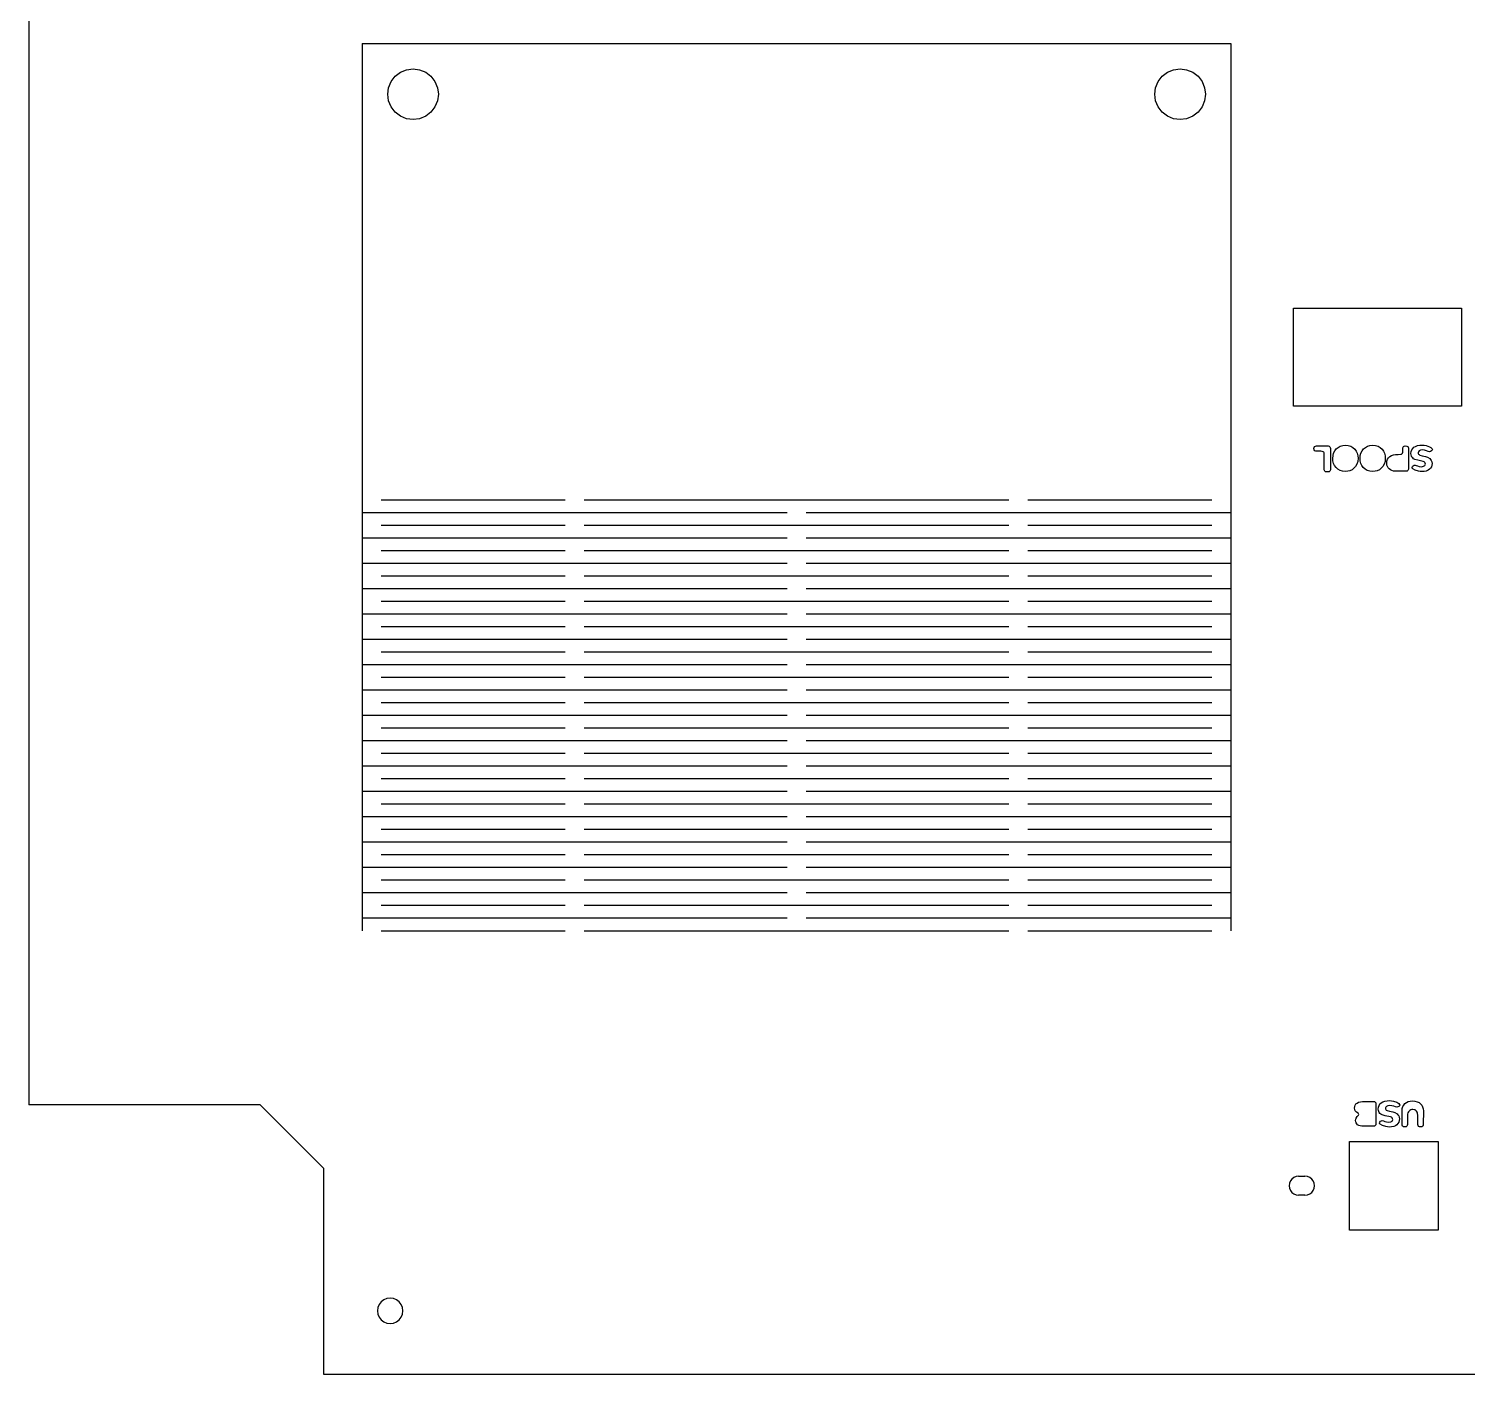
# Model space of a CAD drawing. Header units: metres. Extents: x 141 to 495, y 1135 to 1457.
# Drawn here: x 141.1 to 368, y 1134.6 to 1346.9 of the extents above; entities that cross this region are included whole.
import ezdxf

# ---------------------------------------------------------------- set-up
doc = ezdxf.new("R2010")
doc.units = ezdxf.units.M

msp = doc.modelspace()

# ---------------------------------------------------------------- linework, layer by layer
at = {"layer": 'COMPONENT2'}
for p, q in [((354.72, 1177.56, 0), (355.03, 1177.66, 0)), ((355.03, 1177.66, 0), (355.38, 1177.73, 0)), ((355.38, 1177.73, 0), (355.78, 1177.75, 0)), ((355.78, 1177.75, 0), (356.1, 1177.73, 0)), ((356.1, 1177.73, 0), (356.4, 1177.67, 0)), ((356.4, 1177.67, 0), (356.91, 1177.49, 0)), ((358.71, 1177.58, 0), (359.02, 1177.66, 0)), ((359.02, 1177.66, 0), (359.37, 1177.69, 0)), ((359.37, 1177.69, 0), (359.77, 1177.66, 0)), ((359.77, 1177.66, 0), (360.12, 1177.57, 0)), ((350.26, 1176.55, 0), (350.29, 1176.81, 0)), ((350.29, 1176.32, 0), (350.26, 1176.55, 0)), ((350.29, 1176.81, 0), (350.36, 1177.03, 0)), ((350.36, 1176.14, 0), (350.29, 1176.32, 0)), ((350.36, 1177.03, 0), (350.47, 1177.21, 0)), ((350.58, 1175.91, 0), (350.36, 1176.14, 0)), ((350.47, 1177.21, 0), (350.65, 1177.35, 0)), ((350.8, 1175.75, 0), (350.58, 1175.91, 0)), ((350.65, 1177.35, 0), (350.88, 1177.47, 0)), ((350.87, 1175.66, 0), (350.8, 1175.75, 0)), ((350.82, 1175.37, 0), (350.88, 1175.45, 0)), ((350.9, 1175.55, 0), (350.87, 1175.66, 0)), ((350.88, 1177.47, 0), (351.17, 1177.55, 0)), ((350.88, 1175.45, 0), (350.9, 1175.55, 0)), ((351.17, 1177.55, 0), (351.52, 1177.59, 0)), ((351.52, 1177.59, 0), (351.93, 1177.61, 0)), ((351.93, 1177.61, 0), (353.25, 1177.61, 0)), ((353.25, 1177.61, 0), (353.41, 1177.59, 0)), ((353.41, 1177.59, 0), (353.52, 1177.52, 0)), ((353.52, 1177.52, 0), (353.58, 1177.4, 0)), ((353.58, 1177.4, 0), (353.59, 1177.22, 0)), ((353.59, 1177.22, 0), (353.59, 1174.04, 0)), ((354, 1176.41, 0), (354.03, 1176.72, 0)), ((354.02, 1176.2, 0), (354, 1176.41, 0)), ((354.07, 1176.02, 0), (354.02, 1176.2, 0)), ((354.03, 1176.72, 0), (354.12, 1176.99, 0)), ((354.15, 1175.86, 0), (354.07, 1176.02, 0)), ((354.12, 1176.99, 0), (354.26, 1177.22, 0)), ((354.26, 1175.72, 0), (354.15, 1175.86, 0)), ((354.26, 1177.22, 0), (354.47, 1177.41, 0)), ((354.41, 1175.61, 0), (354.26, 1175.72, 0)), ((354.6, 1175.51, 0), (354.41, 1175.61, 0)), ((354.47, 1177.41, 0), (354.72, 1177.56, 0)), ((355.07, 1175.36, 0), (354.6, 1175.51, 0)), ((355.16, 1176.7, 0), (355.11, 1176.59, 0)), ((355.11, 1176.59, 0), (355.13, 1176.43, 0)), ((355.13, 1176.43, 0), (355.18, 1176.32, 0)), ((355.3, 1176.83, 0), (355.16, 1176.7, 0)), ((355.18, 1176.32, 0), (355.26, 1176.24, 0)), ((355.26, 1176.24, 0), (355.39, 1176.18, 0)), ((355.5, 1176.94, 0), (355.3, 1176.83, 0)), ((355.39, 1176.18, 0), (355.76, 1176.08, 0)), ((355.77, 1176.98, 0), (355.5, 1176.94, 0)), ((355.76, 1176.08, 0), (356.31, 1175.96, 0)), ((356.13, 1176.94, 0), (355.77, 1176.98, 0)), ((356.43, 1176.84, 0), (356.13, 1176.94, 0)), ((356.31, 1175.96, 0), (356.62, 1175.85, 0)), ((356.69, 1176.75, 0), (356.43, 1176.84, 0)), ((356.62, 1175.85, 0), (356.95, 1175.64, 0)), ((356.91, 1176.71, 0), (356.69, 1176.75, 0)), ((356.91, 1177.49, 0), (357.1, 1177.38, 0)), ((357.06, 1176.74, 0), (356.91, 1176.71, 0)), ((356.95, 1175.64, 0), (357.09, 1175.49, 0)), ((357.21, 1176.82, 0), (357.06, 1176.74, 0)), ((357.09, 1175.49, 0), (357.21, 1175.32, 0)), ((357.1, 1177.38, 0), (357.25, 1177.27, 0)), ((357.33, 1176.93, 0), (357.21, 1176.82, 0)), ((357.25, 1177.27, 0), (357.35, 1177.15, 0)), ((357.38, 1177.06, 0), (357.33, 1176.93, 0)), ((357.35, 1177.15, 0), (357.38, 1177.06, 0)), ((357.74, 1176.16, 0), (357.77, 1176.49, 0)), ((357.74, 1174.06, 0), (357.74, 1176.16, 0)), ((357.77, 1176.49, 0), (357.86, 1176.79, 0)), ((357.86, 1176.79, 0), (358, 1177.04, 0)), ((358, 1177.04, 0), (358.19, 1177.27, 0)), ((358.19, 1177.27, 0), (358.43, 1177.45, 0)), ((358.43, 1177.45, 0), (358.71, 1177.58, 0)), ((358.6, 1175.39, 0), (358.59, 1173.97, 0)), ((358.62, 1175.61, 0), (358.6, 1175.39, 0)), ((358.66, 1175.8, 0), (358.62, 1175.61, 0)), ((358.74, 1175.96, 0), (358.66, 1175.8, 0)), ((358.84, 1176.09, 0), (358.74, 1175.96, 0)), ((358.96, 1176.2, 0), (358.84, 1176.09, 0)), ((359.11, 1176.27, 0), (358.96, 1176.2, 0)), ((359.26, 1176.32, 0), (359.11, 1176.27, 0)), ((359.44, 1176.33, 0), (359.26, 1176.32, 0)), ((359.63, 1176.31, 0), (359.44, 1176.33, 0)), ((359.79, 1176.26, 0), (359.63, 1176.31, 0)), ((359.93, 1176.17, 0), (359.79, 1176.26, 0)), ((360.04, 1176.06, 0), (359.93, 1176.17, 0)), ((360.13, 1175.92, 0), (360.04, 1176.06, 0)), ((360.12, 1177.57, 0), (360.42, 1177.43, 0)), ((360.2, 1175.76, 0), (360.13, 1175.92, 0)), ((360.25, 1175.39, 0), (360.2, 1175.76, 0)), ((360.23, 1173.97, 0), (360.25, 1175.39, 0)), ((360.42, 1177.43, 0), (360.66, 1177.25, 0)), ((360.66, 1177.25, 0), (360.86, 1177.03, 0)), ((360.86, 1177.03, 0), (360.99, 1176.77, 0)), ((360.99, 1176.77, 0), (361.07, 1176.47, 0)), ((361.07, 1176.47, 0), (361.1, 1176.14, 0)), ((361.1, 1176.14, 0), (361.09, 1173.97, 0)), ((350.42, 1174.62, 0), (350.44, 1174.83, 0)), ((350.44, 1174.4, 0), (350.42, 1174.62, 0)), ((350.44, 1174.83, 0), (350.49, 1174.99, 0)), ((350.5, 1174.22, 0), (350.44, 1174.4, 0)), ((350.49, 1174.99, 0), (350.66, 1175.22, 0)), ((350.6, 1174.06, 0), (350.5, 1174.22, 0)), ((350.74, 1173.93, 0), (350.6, 1174.06, 0)), ((350.66, 1175.22, 0), (350.82, 1175.37, 0)), ((350.92, 1173.83, 0), (350.74, 1173.93, 0)), ((351.14, 1173.76, 0), (350.92, 1173.83, 0)), ((351.39, 1173.72, 0), (351.14, 1173.76, 0)), ((351.68, 1173.7, 0), (351.39, 1173.72, 0)), ((353.28, 1173.7, 0), (351.68, 1173.7, 0)), ((353.42, 1173.73, 0), (353.28, 1173.7, 0)), ((353.52, 1173.79, 0), (353.42, 1173.73, 0)), ((353.58, 1173.9, 0), (353.52, 1173.79, 0)), ((353.59, 1174.04, 0), (353.58, 1173.9, 0)), ((354.18, 1174.23, 0), (354.22, 1174.36, 0)), ((354.21, 1174.13, 0), (354.18, 1174.23, 0)), ((354.31, 1174.01, 0), (354.21, 1174.13, 0)), ((354.22, 1174.36, 0), (354.34, 1174.48, 0)), ((354.66, 1173.8, 0), (354.31, 1174.01, 0)), ((354.34, 1174.48, 0), (354.48, 1174.56, 0)), ((354.48, 1174.56, 0), (354.63, 1174.59, 0)), ((354.63, 1174.59, 0), (354.84, 1174.56, 0)), ((355.16, 1173.63, 0), (354.66, 1173.8, 0)), ((354.84, 1174.56, 0), (355.05, 1174.47, 0)), ((355.05, 1174.47, 0), (355.31, 1174.38, 0)), ((355.92, 1175.18, 0), (355.07, 1175.36, 0)), ((355.44, 1173.58, 0), (355.16, 1173.63, 0)), ((355.31, 1174.38, 0), (355.67, 1174.34, 0)), ((355.74, 1173.56, 0), (355.44, 1173.58, 0)), ((355.67, 1174.34, 0), (355.98, 1174.4, 0)), ((356.1, 1173.59, 0), (355.74, 1173.56, 0)), ((356.07, 1175.12, 0), (355.92, 1175.18, 0)), ((355.98, 1174.4, 0), (356.19, 1174.52, 0)), ((356.18, 1175.02, 0), (356.07, 1175.12, 0)), ((356.42, 1173.66, 0), (356.1, 1173.59, 0)), ((356.26, 1174.89, 0), (356.18, 1175.02, 0)), ((356.19, 1174.52, 0), (356.26, 1174.62, 0)), ((356.28, 1174.74, 0), (356.26, 1174.89, 0)), ((356.26, 1174.62, 0), (356.28, 1174.74, 0)), ((356.69, 1173.78, 0), (356.42, 1173.66, 0)), ((356.92, 1173.93, 0), (356.69, 1173.78, 0)), ((357.09, 1174.12, 0), (356.92, 1173.93, 0)), ((357.22, 1174.35, 0), (357.09, 1174.12, 0)), ((357.21, 1175.32, 0), (357.29, 1175.12, 0)), ((357.29, 1174.6, 0), (357.22, 1174.35, 0)), ((357.29, 1175.12, 0), (357.32, 1174.88, 0)), ((357.32, 1174.88, 0), (357.29, 1174.6, 0)), ((357.76, 1173.84, 0), (357.74, 1174.06, 0)), ((357.83, 1173.7, 0), (357.76, 1173.84, 0)), ((357.96, 1173.62, 0), (357.83, 1173.7, 0)), ((358.16, 1173.59, 0), (357.96, 1173.62, 0)), ((358.37, 1173.62, 0), (358.16, 1173.59, 0)), ((358.51, 1173.69, 0), (358.37, 1173.62, 0)), ((358.57, 1173.8, 0), (358.51, 1173.69, 0)), ((358.59, 1173.97, 0), (358.57, 1173.8, 0)), ((360.26, 1173.79, 0), (360.23, 1173.97, 0)), ((360.34, 1173.67, 0), (360.26, 1173.79, 0)), ((360.48, 1173.61, 0), (360.34, 1173.67, 0)), ((360.68, 1173.59, 0), (360.48, 1173.61, 0)), ((360.87, 1173.62, 0), (360.68, 1173.59, 0)), ((361, 1173.69, 0), (360.87, 1173.62, 0)), ((361.07, 1173.8, 0), (361, 1173.69, 0)), ((361.09, 1173.97, 0), (361.07, 1173.8, 0))]:
    msp.add_line(p, q, dxfattribs=at)
at = {"layer": 'COMPONENT6'}
for p, q in [((343.84, 1280.65, 0), (343.87, 1280.82, 0)), ((343.87, 1280.43, 0), (343.84, 1280.65, 0)), ((343.87, 1280.82, 0), (343.95, 1280.95, 0)), ((343.97, 1280.31, 0), (343.87, 1280.43, 0)), ((343.95, 1280.95, 0), (344.07, 1281.02, 0)), ((344.12, 1280.25, 0), (343.97, 1280.31, 0)), ((344.07, 1281.02, 0), (344.25, 1281.05, 0)), ((344.34, 1280.24, 0), (344.12, 1280.25, 0)), ((344.25, 1281.05, 0), (346.09, 1281.05, 0)), ((344.94, 1280.22, 0), (344.34, 1280.24, 0)), ((345.14, 1280.2, 0), (344.94, 1280.22, 0)), ((345.29, 1280.15, 0), (345.14, 1280.2, 0)), ((345.38, 1280.08, 0), (345.29, 1280.15, 0)), ((345.44, 1279.98, 0), (345.38, 1280.08, 0)), ((345.47, 1279.67, 0), (345.44, 1279.98, 0)), ((346.09, 1281.05, 0), (346.25, 1281.02, 0)), ((346.25, 1281.02, 0), (346.36, 1280.94, 0)), ((346.36, 1280.94, 0), (346.42, 1280.81, 0)), ((346.42, 1280.81, 0), (346.45, 1280.63, 0)), ((346.45, 1280.63, 0), (346.45, 1277.3, 0)), ((346.85, 1279.53, 0), (346.95, 1279.93, 0)), ((346.95, 1279.93, 0), (347.13, 1280.28, 0)), ((347.13, 1280.28, 0), (347.36, 1280.58, 0)), ((347.36, 1280.58, 0), (347.65, 1280.83, 0)), ((347.65, 1280.83, 0), (347.99, 1281.01, 0)), ((347.99, 1281.01, 0), (348.38, 1281.13, 0)), ((348.38, 1281.13, 0), (348.8, 1281.17, 0)), ((348.8, 1281.17, 0), (349.26, 1281.13, 0)), ((349.26, 1281.13, 0), (349.66, 1281, 0)), ((349.66, 1281, 0), (350, 1280.8, 0)), ((350, 1280.8, 0), (350.28, 1280.55, 0)), ((350.28, 1280.55, 0), (350.51, 1280.24, 0)), ((350.51, 1280.24, 0), (350.67, 1279.89, 0)), ((350.67, 1279.89, 0), (350.76, 1279.51, 0)), ((351.15, 1279.53, 0), (351.26, 1279.93, 0)), ((351.26, 1279.93, 0), (351.43, 1280.28, 0)), ((351.43, 1280.28, 0), (351.66, 1280.58, 0)), ((351.66, 1280.58, 0), (351.95, 1280.83, 0)), ((351.95, 1280.83, 0), (352.29, 1281.01, 0)), ((352.29, 1281.01, 0), (352.68, 1281.13, 0)), ((352.68, 1281.13, 0), (353.11, 1281.17, 0)), ((353.11, 1281.17, 0), (353.56, 1281.13, 0)), ((353.56, 1281.13, 0), (353.96, 1281, 0)), ((353.96, 1281, 0), (354.3, 1280.8, 0)), ((354.3, 1280.8, 0), (354.59, 1280.55, 0)), ((354.59, 1280.55, 0), (354.81, 1280.24, 0)), ((354.81, 1280.24, 0), (354.97, 1279.89, 0)), ((354.97, 1279.89, 0), (355.07, 1279.51, 0)), ((357.55, 1279.74, 0), (357.68, 1279.78, 0)), ((357.68, 1279.78, 0), (357.78, 1279.85, 0)), ((357.78, 1279.85, 0), (357.83, 1279.94, 0)), ((357.83, 1279.94, 0), (357.86, 1280.05, 0)), ((357.86, 1280.05, 0), (357.88, 1280.37, 0)), ((357.88, 1280.75, 0), (357.9, 1280.85, 0)), ((357.88, 1280.37, 0), (357.88, 1280.75, 0)), ((357.9, 1280.85, 0), (357.96, 1280.95, 0)), ((357.96, 1280.95, 0), (358.06, 1281.03, 0)), ((358.06, 1281.03, 0), (358.23, 1281.06, 0)), ((358.23, 1281.06, 0), (358.48, 1281.04, 0)), ((358.48, 1281.04, 0), (358.64, 1280.98, 0)), ((358.64, 1280.98, 0), (358.72, 1280.87, 0)), ((358.72, 1280.87, 0), (358.75, 1280.71, 0)), ((358.75, 1280.71, 0), (358.75, 1277.4, 0)), ((359.15, 1279.85, 0), (359.18, 1280.16, 0)), ((359.17, 1279.64, 0), (359.15, 1279.85, 0)), ((359.18, 1280.16, 0), (359.27, 1280.43, 0)), ((359.27, 1280.43, 0), (359.42, 1280.66, 0)), ((359.42, 1280.66, 0), (359.62, 1280.85, 0)), ((359.62, 1280.85, 0), (359.88, 1280.99, 0)), ((359.88, 1280.99, 0), (360.18, 1281.1, 0)), ((360.18, 1281.1, 0), (360.53, 1281.16, 0)), ((360.31, 1280.14, 0), (360.27, 1280.02, 0)), ((360.27, 1280.02, 0), (360.28, 1279.87, 0)), ((360.28, 1279.87, 0), (360.33, 1279.76, 0)), ((360.45, 1280.27, 0), (360.31, 1280.14, 0)), ((360.66, 1280.37, 0), (360.45, 1280.27, 0)), ((360.53, 1281.16, 0), (360.94, 1281.19, 0)), ((360.92, 1280.42, 0), (360.66, 1280.37, 0)), ((361.28, 1280.37, 0), (360.92, 1280.42, 0)), ((360.94, 1281.19, 0), (361.25, 1281.17, 0)), ((361.25, 1281.17, 0), (361.55, 1281.11, 0)), ((361.59, 1280.28, 0), (361.28, 1280.37, 0)), ((361.55, 1281.11, 0), (362.06, 1280.93, 0)), ((361.84, 1280.19, 0), (361.59, 1280.28, 0)), ((362.06, 1280.14, 0), (361.84, 1280.19, 0)), ((362.06, 1280.93, 0), (362.26, 1280.82, 0)), ((362.21, 1280.17, 0), (362.06, 1280.14, 0)), ((362.37, 1280.26, 0), (362.21, 1280.17, 0)), ((362.26, 1280.82, 0), (362.4, 1280.7, 0)), ((362.48, 1280.37, 0), (362.37, 1280.26, 0)), ((362.4, 1280.7, 0), (362.5, 1280.59, 0)), ((362.53, 1280.49, 0), (362.48, 1280.37, 0)), ((362.5, 1280.59, 0), (362.53, 1280.49, 0)), ((345.47, 1277.3, 0), (345.47, 1279.67, 0)), ((346.81, 1279.09, 0), (346.85, 1279.53, 0)), ((346.84, 1278.7, 0), (346.81, 1279.09, 0)), ((346.94, 1278.31, 0), (346.84, 1278.7, 0)), ((347.1, 1277.96, 0), (346.94, 1278.31, 0)), ((347.33, 1277.65, 0), (347.1, 1277.96, 0)), ((347.61, 1277.39, 0), (347.33, 1277.65, 0)), ((350.16, 1277.53, 0), (349.86, 1277.3, 0)), ((350.42, 1277.82, 0), (350.16, 1277.53, 0)), ((350.62, 1278.18, 0), (350.42, 1277.82, 0)), ((350.75, 1278.61, 0), (350.62, 1278.18, 0)), ((350.8, 1279.12, 0), (350.75, 1278.61, 0)), ((350.76, 1279.51, 0), (350.8, 1279.12, 0)), ((351.11, 1279.09, 0), (351.15, 1279.53, 0)), ((351.15, 1278.7, 0), (351.11, 1279.09, 0)), ((351.25, 1278.31, 0), (351.15, 1278.7, 0)), ((351.41, 1277.96, 0), (351.25, 1278.31, 0)), ((351.63, 1277.65, 0), (351.41, 1277.96, 0)), ((351.92, 1277.39, 0), (351.63, 1277.65, 0)), ((354.47, 1277.53, 0), (354.17, 1277.3, 0)), ((354.72, 1277.82, 0), (354.47, 1277.53, 0)), ((354.92, 1278.18, 0), (354.72, 1277.82, 0)), ((355.06, 1278.61, 0), (354.92, 1278.18, 0)), ((355.1, 1279.12, 0), (355.06, 1278.61, 0)), ((355.07, 1279.51, 0), (355.1, 1279.12, 0)), ((355.33, 1278.29, 0), (355.36, 1278.66, 0)), ((355.36, 1278.03, 0), (355.33, 1278.29, 0)), ((355.36, 1278.66, 0), (355.46, 1278.96, 0)), ((355.43, 1277.8, 0), (355.36, 1278.03, 0)), ((355.55, 1277.59, 0), (355.43, 1277.8, 0)), ((355.46, 1278.96, 0), (355.61, 1279.2, 0)), ((355.7, 1277.42, 0), (355.55, 1277.59, 0)), ((355.61, 1279.2, 0), (355.81, 1279.39, 0)), ((355.81, 1279.39, 0), (356.07, 1279.54, 0)), ((356.07, 1279.54, 0), (356.38, 1279.64, 0)), ((356.38, 1279.64, 0), (356.73, 1279.69, 0)), ((356.73, 1279.69, 0), (357.13, 1279.71, 0)), ((357.13, 1279.71, 0), (357.55, 1279.74, 0)), ((359.22, 1279.46, 0), (359.17, 1279.64, 0)), ((359.3, 1279.3, 0), (359.22, 1279.46, 0)), ((359.42, 1279.16, 0), (359.3, 1279.3, 0)), ((359.33, 1277.67, 0), (359.37, 1277.8, 0)), ((359.36, 1277.56, 0), (359.33, 1277.67, 0)), ((359.46, 1277.45, 0), (359.36, 1277.56, 0)), ((359.37, 1277.8, 0), (359.49, 1277.91, 0)), ((359.57, 1279.04, 0), (359.42, 1279.16, 0)), ((359.49, 1277.91, 0), (359.64, 1278, 0)), ((359.75, 1278.94, 0), (359.57, 1279.04, 0)), ((359.64, 1278, 0), (359.79, 1278.03, 0)), ((360.22, 1278.79, 0), (359.75, 1278.94, 0)), ((359.79, 1278.03, 0), (359.99, 1277.99, 0)), ((359.99, 1277.99, 0), (360.2, 1277.9, 0)), ((360.2, 1277.9, 0), (360.46, 1277.82, 0)), ((361.08, 1278.62, 0), (360.22, 1278.79, 0)), ((360.33, 1279.76, 0), (360.42, 1279.68, 0)), ((360.42, 1279.68, 0), (360.54, 1279.61, 0)), ((360.46, 1277.82, 0), (360.82, 1277.78, 0)), ((360.54, 1279.61, 0), (360.91, 1279.52, 0)), ((360.82, 1277.78, 0), (361.13, 1277.84, 0)), ((360.91, 1279.52, 0), (361.46, 1279.4, 0)), ((361.22, 1278.56, 0), (361.08, 1278.62, 0)), ((361.13, 1277.84, 0), (361.34, 1277.96, 0)), ((361.33, 1278.46, 0), (361.22, 1278.56, 0)), ((361.41, 1278.32, 0), (361.33, 1278.46, 0)), ((361.34, 1277.96, 0), (361.41, 1278.05, 0)), ((361.43, 1278.18, 0), (361.41, 1278.32, 0)), ((361.41, 1278.05, 0), (361.43, 1278.18, 0)), ((361.46, 1279.4, 0), (361.77, 1279.28, 0)), ((361.77, 1279.28, 0), (362.1, 1279.07, 0)), ((362.24, 1277.56, 0), (362.07, 1277.37, 0)), ((362.1, 1279.07, 0), (362.24, 1278.93, 0)), ((362.24, 1278.93, 0), (362.36, 1278.76, 0)), ((362.37, 1277.78, 0), (362.24, 1277.56, 0)), ((362.36, 1278.76, 0), (362.45, 1278.55, 0)), ((362.45, 1278.04, 0), (362.37, 1277.78, 0)), ((362.45, 1278.55, 0), (362.47, 1278.31, 0)), ((362.47, 1278.31, 0), (362.45, 1278.04, 0)), ((345.5, 1277.16, 0), (345.47, 1277.3, 0)), ((345.57, 1277.05, 0), (345.5, 1277.16, 0)), ((345.68, 1276.98, 0), (345.57, 1277.05, 0)), ((345.83, 1276.95, 0), (345.68, 1276.98, 0)), ((346.12, 1276.95, 0), (345.83, 1276.95, 0)), ((346.25, 1276.98, 0), (346.12, 1276.95, 0)), ((346.35, 1277.06, 0), (346.25, 1276.98, 0)), ((346.42, 1277.17, 0), (346.35, 1277.06, 0)), ((346.45, 1277.3, 0), (346.42, 1277.17, 0)), ((347.96, 1277.19, 0), (347.61, 1277.39, 0)), ((348.36, 1277.06, 0), (347.96, 1277.19, 0)), ((348.83, 1277.02, 0), (348.36, 1277.06, 0)), ((349.18, 1277.05, 0), (348.83, 1277.02, 0)), ((349.53, 1277.14, 0), (349.18, 1277.05, 0)), ((349.86, 1277.3, 0), (349.53, 1277.14, 0)), ((352.26, 1277.19, 0), (351.92, 1277.39, 0)), ((352.67, 1277.06, 0), (352.26, 1277.19, 0)), ((353.13, 1277.02, 0), (352.67, 1277.06, 0)), ((353.48, 1277.05, 0), (353.13, 1277.02, 0)), ((353.83, 1277.14, 0), (353.48, 1277.05, 0)), ((354.17, 1277.3, 0), (353.83, 1277.14, 0)), ((355.9, 1277.28, 0), (355.7, 1277.42, 0)), ((356.13, 1277.17, 0), (355.9, 1277.28, 0)), ((356.39, 1277.1, 0), (356.13, 1277.17, 0)), ((356.68, 1277.08, 0), (356.39, 1277.1, 0)), ((358.45, 1277.08, 0), (356.68, 1277.08, 0)), ((358.57, 1277.1, 0), (358.45, 1277.08, 0)), ((358.67, 1277.16, 0), (358.57, 1277.1, 0)), ((358.73, 1277.26, 0), (358.67, 1277.16, 0)), ((358.75, 1277.4, 0), (358.73, 1277.26, 0)), ((359.81, 1277.23, 0), (359.46, 1277.45, 0)), ((360.31, 1277.07, 0), (359.81, 1277.23, 0)), ((360.59, 1277.02, 0), (360.31, 1277.07, 0)), ((360.89, 1277, 0), (360.59, 1277.02, 0)), ((361.25, 1277.02, 0), (360.89, 1277, 0)), ((361.57, 1277.1, 0), (361.25, 1277.02, 0)), ((361.84, 1277.21, 0), (361.57, 1277.1, 0)), ((362.07, 1277.37, 0), (361.84, 1277.21, 0))]:
    msp.add_line(p, q, dxfattribs=at)
at = {"layer": 'GROUP0'}
for p, q in [((141.13, 1415.56, 0), (141.12, 1177.06, 0)), ((198.26, 1338.56, 0), (198.9, 1339.39, 0)), ((198.9, 1339.39, 0), (199.73, 1340.02, 0)), ((199.73, 1340.02, 0), (200.69, 1340.42, 0)), ((200.69, 1340.42, 0), (201.73, 1340.56, 0)), ((201.73, 1340.56, 0), (202.76, 1340.42, 0)), ((202.76, 1340.42, 0), (203.73, 1340.02, 0)), ((203.73, 1340.02, 0), (204.56, 1339.39, 0)), ((204.56, 1339.39, 0), (205.19, 1338.56, 0)), ((319.26, 1338.56, 0), (319.9, 1339.39, 0)), ((319.9, 1339.39, 0), (320.73, 1340.02, 0)), ((320.73, 1340.02, 0), (321.69, 1340.42, 0)), ((321.69, 1340.42, 0), (322.73, 1340.56, 0)), ((322.73, 1340.56, 0), (323.76, 1340.42, 0)), ((323.76, 1340.42, 0), (324.73, 1340.02, 0)), ((324.73, 1340.02, 0), (325.56, 1339.39, 0)), ((325.56, 1339.39, 0), (326.19, 1338.56, 0)), ((197.73, 1336.56, 0), (197.86, 1337.59, 0)), ((197.86, 1335.52, 0), (197.73, 1336.56, 0)), ((197.86, 1337.59, 0), (198.26, 1338.56, 0)), ((205.19, 1338.56, 0), (205.59, 1337.59, 0)), ((205.59, 1337.59, 0), (205.73, 1336.56, 0)), ((205.73, 1336.56, 0), (205.59, 1335.52, 0)), ((318.73, 1336.56, 0), (318.86, 1337.59, 0)), ((318.86, 1335.52, 0), (318.73, 1336.56, 0)), ((318.86, 1337.59, 0), (319.26, 1338.56, 0)), ((326.19, 1338.56, 0), (326.59, 1337.59, 0)), ((326.59, 1337.59, 0), (326.73, 1336.56, 0)), ((326.73, 1336.56, 0), (326.59, 1335.52, 0)), ((198.26, 1334.56, 0), (197.86, 1335.52, 0)), ((198.9, 1333.73, 0), (198.26, 1334.56, 0)), ((205.19, 1334.56, 0), (204.56, 1333.73, 0)), ((205.59, 1335.52, 0), (205.19, 1334.56, 0)), ((319.26, 1334.56, 0), (318.86, 1335.52, 0)), ((319.9, 1333.73, 0), (319.26, 1334.56, 0)), ((326.19, 1334.56, 0), (325.56, 1333.73, 0)), ((326.59, 1335.52, 0), (326.19, 1334.56, 0)), ((199.73, 1333.1, 0), (198.9, 1333.73, 0)), ((200.69, 1332.7, 0), (199.73, 1333.1, 0)), ((201.73, 1332.56, 0), (200.69, 1332.7, 0)), ((202.76, 1332.7, 0), (201.73, 1332.56, 0)), ((203.73, 1333.1, 0), (202.76, 1332.7, 0)), ((204.56, 1333.73, 0), (203.73, 1333.1, 0)), ((320.73, 1333.1, 0), (319.9, 1333.73, 0)), ((321.69, 1332.7, 0), (320.73, 1333.1, 0)), ((322.73, 1332.56, 0), (321.69, 1332.7, 0)), ((323.76, 1332.7, 0), (322.73, 1332.56, 0)), ((324.73, 1333.1, 0), (323.76, 1332.7, 0)), ((325.56, 1333.73, 0), (324.73, 1333.1, 0)), ((340.62, 1302.81, 0), (367.12, 1302.81, 0)), ((340.62, 1287.31, 0), (340.62, 1302.81, 0)), ((367.12, 1302.81, 0), (367.12, 1287.31, 0)), ((367.12, 1287.31, 0), (340.62, 1287.31, 0)), ((177.63, 1177.06, 0), (141.12, 1177.06, 0)), ((177.63, 1177.06, 0), (187.63, 1167.06, 0)), ((349.43, 1157.31, 0), (349.43, 1171.31, 0)), ((349.43, 1171.31, 0), (363.43, 1171.31, 0)), ((363.43, 1171.31, 0), (363.43, 1157.31, 0)), ((187.63, 1167.06, 0), (187.63, 1134.56, 0)), ((339.98, 1164.7, 0), (339.93, 1164.31, 0)), ((339.93, 1164.31, 0), (339.98, 1163.92, 0)), ((340.13, 1165.06, 0), (339.98, 1164.7, 0)), ((340.37, 1165.37, 0), (340.13, 1165.06, 0)), ((340.68, 1165.61, 0), (340.37, 1165.37, 0)), ((341.04, 1165.76, 0), (340.68, 1165.61, 0)), ((341.43, 1165.81, 0), (341.04, 1165.76, 0)), ((341.43, 1165.81, 0), (342.43, 1165.81, 0)), ((342.82, 1165.76, 0), (342.43, 1165.81, 0)), ((343.18, 1165.61, 0), (342.82, 1165.76, 0)), ((343.49, 1165.37, 0), (343.18, 1165.61, 0)), ((343.73, 1165.06, 0), (343.49, 1165.37, 0)), ((343.88, 1164.7, 0), (343.73, 1165.06, 0)), ((343.93, 1164.31, 0), (343.88, 1164.7, 0)), ((343.88, 1163.92, 0), (343.93, 1164.31, 0)), ((339.98, 1163.92, 0), (340.13, 1163.56, 0)), ((340.13, 1163.56, 0), (340.37, 1163.25, 0)), ((340.37, 1163.25, 0), (340.68, 1163.01, 0)), ((340.68, 1163.01, 0), (341.04, 1162.86, 0)), ((341.04, 1162.86, 0), (341.43, 1162.81, 0)), ((342.43, 1162.81, 0), (341.43, 1162.81, 0)), ((342.43, 1162.81, 0), (342.82, 1162.86, 0)), ((342.82, 1162.86, 0), (343.18, 1163.01, 0)), ((343.18, 1163.01, 0), (343.49, 1163.25, 0)), ((343.49, 1163.25, 0), (343.73, 1163.56, 0)), ((343.73, 1163.56, 0), (343.88, 1163.92, 0)), ((363.43, 1157.31, 0), (349.43, 1157.31, 0)), ((196.71, 1145.97, 0), (196.39, 1145.56, 0)), ((197.13, 1146.29, 0), (196.71, 1145.97, 0)), ((197.61, 1146.49, 0), (197.13, 1146.29, 0)), ((198.13, 1146.56, 0), (197.61, 1146.49, 0)), ((198.64, 1146.49, 0), (198.13, 1146.56, 0)), ((199.13, 1146.29, 0), (198.64, 1146.49, 0)), ((199.54, 1145.97, 0), (199.13, 1146.29, 0)), ((199.86, 1145.56, 0), (199.54, 1145.97, 0)), ((196.2, 1145.08, 0), (196.13, 1144.56, 0)), ((196.13, 1144.56, 0), (196.2, 1144.04, 0)), ((196.39, 1145.56, 0), (196.2, 1145.08, 0)), ((196.2, 1144.04, 0), (196.39, 1143.56, 0)), ((200.06, 1145.08, 0), (199.86, 1145.56, 0)), ((199.86, 1143.56, 0), (200.06, 1144.04, 0)), ((200.13, 1144.56, 0), (200.06, 1145.08, 0)), ((200.06, 1144.04, 0), (200.13, 1144.56, 0)), ((196.39, 1143.56, 0), (196.71, 1143.14, 0)), ((196.71, 1143.14, 0), (197.13, 1142.83, 0)), ((197.13, 1142.83, 0), (197.61, 1142.63, 0)), ((197.61, 1142.63, 0), (198.13, 1142.56, 0)), ((198.13, 1142.56, 0), (198.64, 1142.63, 0)), ((198.64, 1142.63, 0), (199.13, 1142.83, 0)), ((199.13, 1142.83, 0), (199.54, 1143.14, 0)), ((199.54, 1143.14, 0), (199.86, 1143.56, 0)), ((187.63, 1134.56, 0), (448.63, 1134.56, 0))]:
    msp.add_line(p, q, dxfattribs=at)
at = {"layer": 'GROUP1'}
for p, q in [((193.73, 1344.56, 0), (193.73, 1204.56, 0)), ((193.73, 1344.56, 0), (330.73, 1344.56, 0)), ((330.73, 1344.56, 0), (330.73, 1270.56, 0)), ((196.73, 1272.56, 0), (225.73, 1272.56, 0)), ((228.73, 1272.56, 0), (295.73, 1272.56, 0)), ((298.73, 1272.56, 0), (327.73, 1272.56, 0)), ((196.73, 1268.56, 0), (225.73, 1268.56, 0)), ((228.73, 1268.56, 0), (295.73, 1268.56, 0)), ((298.73, 1268.56, 0), (327.73, 1268.56, 0)), ((330.73, 1270.56, 0), (330.73, 1204.56, 0)), ((196.73, 1264.56, 0), (225.73, 1264.56, 0)), ((228.73, 1264.56, 0), (295.73, 1264.56, 0)), ((298.73, 1264.56, 0), (327.73, 1264.56, 0)), ((196.73, 1260.56, 0), (225.73, 1260.56, 0)), ((228.73, 1260.56, 0), (295.73, 1260.56, 0)), ((298.73, 1260.56, 0), (327.73, 1260.56, 0)), ((196.73, 1256.56, 0), (225.73, 1256.56, 0)), ((228.73, 1256.56, 0), (295.73, 1256.56, 0)), ((298.73, 1256.56, 0), (327.73, 1256.56, 0)), ((196.73, 1252.56, 0), (225.73, 1252.56, 0)), ((228.73, 1252.56, 0), (295.73, 1252.56, 0)), ((298.73, 1252.56, 0), (327.73, 1252.56, 0)), ((196.73, 1248.56, 0), (225.73, 1248.56, 0)), ((228.73, 1248.56, 0), (295.73, 1248.56, 0)), ((298.73, 1248.56, 0), (327.73, 1248.56, 0)), ((196.73, 1244.56, 0), (225.73, 1244.56, 0)), ((228.73, 1244.56, 0), (295.73, 1244.56, 0)), ((298.73, 1244.56, 0), (327.73, 1244.56, 0)), ((196.73, 1240.56, 0), (225.73, 1240.56, 0)), ((228.73, 1240.56, 0), (295.73, 1240.56, 0)), ((298.73, 1240.56, 0), (327.73, 1240.56, 0)), ((196.73, 1236.56, 0), (225.73, 1236.56, 0)), ((228.73, 1236.56, 0), (295.73, 1236.56, 0)), ((298.73, 1236.56, 0), (327.73, 1236.56, 0)), ((196.73, 1232.56, 0), (225.73, 1232.56, 0)), ((228.73, 1232.56, 0), (295.73, 1232.56, 0)), ((298.73, 1232.56, 0), (327.73, 1232.56, 0)), ((196.73, 1228.56, 0), (225.73, 1228.56, 0)), ((228.73, 1228.56, 0), (295.73, 1228.56, 0)), ((298.73, 1228.56, 0), (327.73, 1228.56, 0)), ((196.73, 1224.56, 0), (225.73, 1224.56, 0)), ((228.73, 1224.56, 0), (295.73, 1224.56, 0)), ((298.73, 1224.56, 0), (327.73, 1224.56, 0)), ((196.73, 1220.56, 0), (225.73, 1220.56, 0)), ((228.73, 1220.56, 0), (295.73, 1220.56, 0)), ((298.73, 1220.56, 0), (327.73, 1220.56, 0)), ((196.73, 1216.56, 0), (225.73, 1216.56, 0)), ((228.73, 1216.56, 0), (295.73, 1216.56, 0)), ((298.73, 1216.56, 0), (327.73, 1216.56, 0)), ((196.73, 1212.56, 0), (225.73, 1212.56, 0)), ((228.73, 1212.56, 0), (295.73, 1212.56, 0)), ((298.73, 1212.56, 0), (327.73, 1212.56, 0)), ((196.73, 1208.56, 0), (225.73, 1208.56, 0)), ((228.73, 1208.56, 0), (295.73, 1208.56, 0)), ((298.73, 1208.56, 0), (327.73, 1208.56, 0)), ((196.73, 1204.56, 0), (225.73, 1204.56, 0)), ((228.73, 1204.56, 0), (295.73, 1204.56, 0)), ((298.73, 1204.56, 0), (327.73, 1204.56, 0))]:
    msp.add_line(p, q, dxfattribs=at)
at = {"layer": 'GROUP2'}
for p, q in [((193.73, 1270.56, 0), (260.73, 1270.56, 0)), ((263.73, 1270.56, 0), (330.73, 1270.56, 0)), ((193.73, 1266.56, 0), (260.73, 1266.56, 0)), ((263.73, 1266.56, 0), (330.73, 1266.56, 0)), ((193.73, 1262.56, 0), (260.73, 1262.56, 0)), ((263.73, 1262.56, 0), (330.73, 1262.56, 0)), ((193.73, 1258.56, 0), (260.73, 1258.56, 0)), ((263.73, 1258.56, 0), (330.73, 1258.56, 0)), ((193.73, 1254.56, 0), (260.73, 1254.56, 0)), ((263.73, 1254.56, 0), (330.73, 1254.56, 0)), ((193.73, 1250.56, 0), (260.73, 1250.56, 0)), ((263.73, 1250.56, 0), (330.73, 1250.56, 0)), ((193.73, 1246.56, 0), (260.73, 1246.56, 0)), ((263.73, 1246.56, 0), (330.73, 1246.56, 0)), ((193.73, 1242.56, 0), (260.73, 1242.56, 0)), ((263.73, 1242.56, 0), (330.73, 1242.56, 0)), ((193.73, 1238.56, 0), (260.73, 1238.56, 0)), ((263.73, 1238.56, 0), (330.73, 1238.56, 0)), ((193.73, 1234.56, 0), (260.73, 1234.56, 0)), ((263.73, 1234.56, 0), (330.73, 1234.56, 0)), ((193.73, 1230.56, 0), (260.73, 1230.56, 0)), ((263.73, 1230.56, 0), (330.73, 1230.56, 0)), ((193.73, 1226.56, 0), (260.73, 1226.56, 0)), ((263.73, 1226.56, 0), (330.73, 1226.56, 0)), ((193.73, 1222.56, 0), (260.73, 1222.56, 0)), ((263.73, 1222.56, 0), (330.73, 1222.56, 0)), ((193.73, 1218.56, 0), (260.73, 1218.56, 0)), ((263.73, 1218.56, 0), (330.73, 1218.56, 0)), ((193.73, 1214.56, 0), (260.73, 1214.56, 0)), ((263.73, 1214.56, 0), (330.73, 1214.56, 0)), ((193.73, 1210.56, 0), (260.73, 1210.56, 0)), ((263.73, 1210.56, 0), (330.73, 1210.56, 0)), ((193.73, 1206.56, 0), (260.73, 1206.56, 0)), ((263.73, 1206.56, 0), (330.73, 1206.56, 0))]:
    msp.add_line(p, q, dxfattribs=at)

doc.saveas('drawing.dxf')
